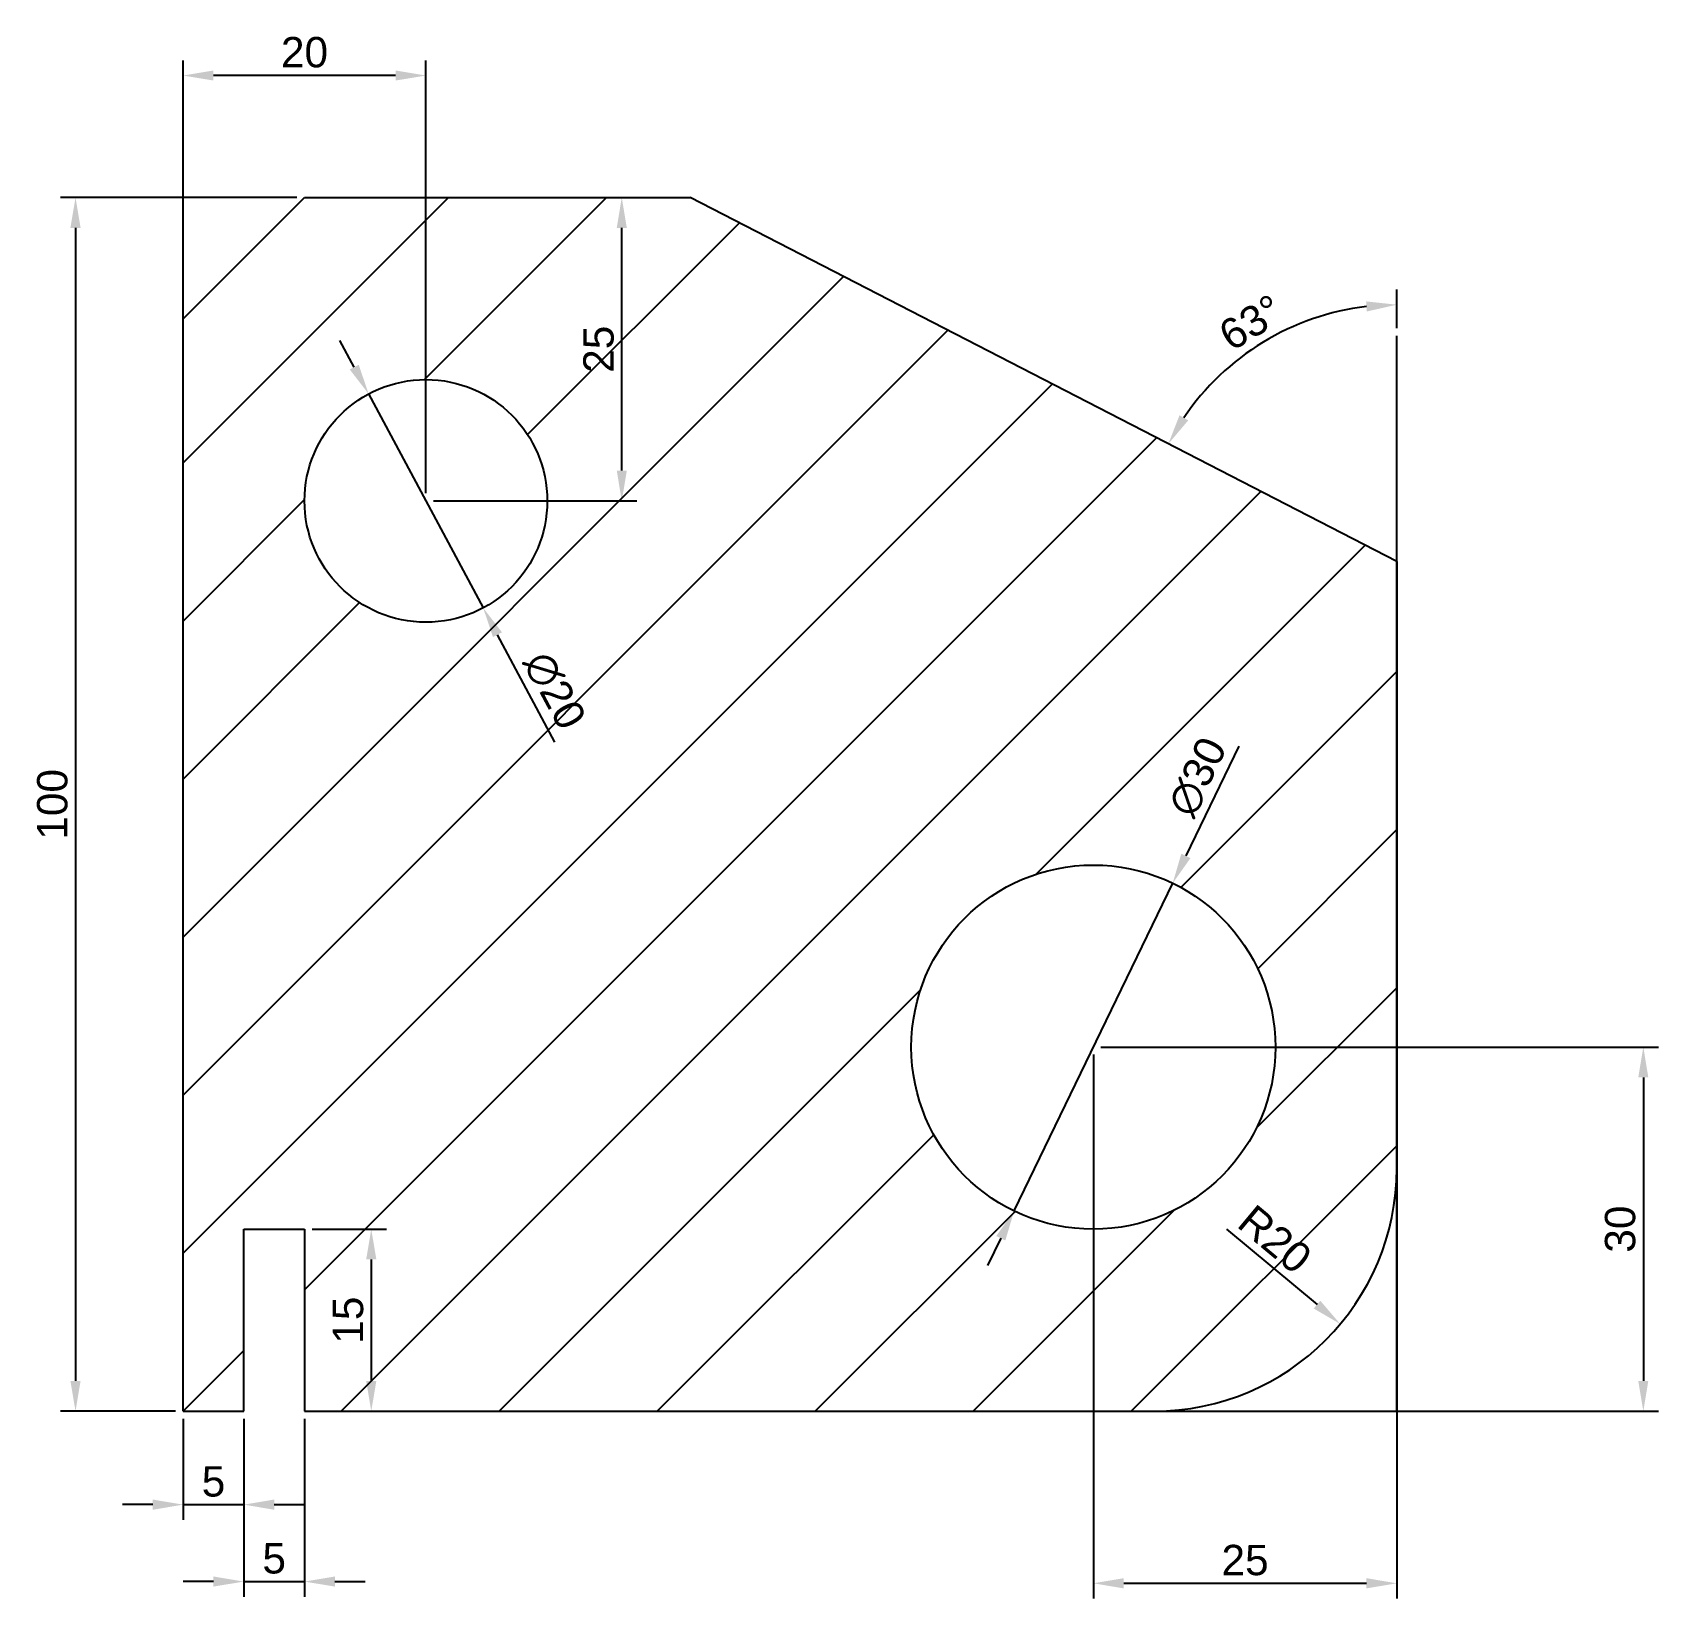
# Model space of a CAD drawing. Header units: millimetres. Extents: x 38 to 172, y 35 to 164.
import ezdxf

# ---------------------------------------------------------------- set-up
doc = ezdxf.new("R2010")
doc.units = ezdxf.units.MM
for name, color, linetype in [('grube', 7, 'Continuous'), ('kreskowanie', 3, 'Continuous'), ('wymiary', 1, 'Continuous')]:
    doc.layers.add(name, color=color, linetype=linetype)
doc.styles.get("Standard").update_dxf_attribs({"font": 'arial.ttf'})
doc.dimstyles.new('ISO-25', dxfattribs={"dimtxt": 2.5, "dimasz": 2.5, "dimexe": 1.25, "dimexo": 0.625, "dimtad": 1, "dimtxsty": 'Standard', "dimcen": 2.5, "dimadec": 0, "dimazin": 0, "dimtfac": 1, "dimtmove": 0, "dimatfit": 3, "dimfxl": 1, "dimarcsym": 0})

# ---------------------------------------------------------------- blocks, each defined once
blk = doc.blocks.new('*D2')
at = {"layer": 'Defpoints', "color": 0, "transparency": 16777216}
for p in [(60, 150), (41.13, 50), (50, 50)]:
    blk.add_point(p, dxfattribs=at)
at = {"layer": 'wymiary', "color": 0, "lineweight": -2, "transparency": 16777216}
for p, q in [((59.38, 150), (39.88, 150)), ((41.13, 147.5), (41.13, 52.5)), ((49.38, 50), (39.88, 50))]:
    blk.add_line(p, q, dxfattribs=at)
at = {"layer": 'wymiary', "color": 0, "transparency": 16777216}
for points in [[(40.71, 147.5), (41.55, 147.5), (41.13, 150)], [(40.71, 52.5), (41.55, 52.5), (41.13, 50)]]:
    blk.add_solid(points, dxfattribs=at)
at = {"layer": 'wymiary', "color": 0, "transparency": 16777216, "insert": (39.23, 100), "char_height": 2.5, "attachment_point": 5, "rotation": 90}
blk.add_mtext('100', dxfattribs=at)
blk = doc.blocks.new('*D3')
at = {"layer": 'Defpoints', "color": 0, "transparency": 16777216}
for p in [(50, 50), (55, 50), (55, 42.3)]:
    blk.add_point(p, dxfattribs=at)
at = {"layer": 'wymiary', "color": 0, "lineweight": -2, "transparency": 16777216}
for p, q in [((50, 49.38), (50, 41.05)), ((55, 49.38), (55, 41.05)), ((47.5, 42.3), (45, 42.3)), ((50, 42.3), (55, 42.3)), ((57.5, 42.3), (60, 42.3))]:
    blk.add_line(p, q, dxfattribs=at)
at = {"layer": 'wymiary', "color": 0, "transparency": 16777216}
for points in [[(47.5, 42.72), (47.5, 41.88), (50, 42.3)], [(57.5, 42.72), (57.5, 41.88), (55, 42.3)]]:
    blk.add_solid(points, dxfattribs=at)
at = {"layer": 'wymiary', "color": 0, "transparency": 16777216, "insert": (52.5, 44.2), "char_height": 2.5, "attachment_point": 5}
blk.add_mtext('5', dxfattribs=at)
blk = doc.blocks.new('*D4')
at = {"layer": 'Defpoints', "color": 0, "transparency": 16777216}
for p in [(55, 50), (60, 50), (60, 35.96)]:
    blk.add_point(p, dxfattribs=at)
at = {"layer": 'wymiary', "color": 0, "lineweight": -2, "transparency": 16777216}
for p, q in [((55, 49.38), (55, 34.71)), ((60, 49.38), (60, 34.71)), ((52.5, 35.96), (50, 35.96)), ((55, 35.96), (60, 35.96)), ((62.5, 35.96), (65, 35.96))]:
    blk.add_line(p, q, dxfattribs=at)
at = {"layer": 'wymiary', "color": 0, "transparency": 16777216}
for points in [[(52.5, 36.38), (52.5, 35.55), (55, 35.96)], [(62.5, 36.38), (62.5, 35.55), (60, 35.96)]]:
    blk.add_solid(points, dxfattribs=at)
at = {"layer": 'wymiary', "color": 0, "transparency": 16777216, "insert": (57.5, 37.86), "char_height": 2.5, "attachment_point": 5}
blk.add_mtext('5', dxfattribs=at)
blk = doc.blocks.new('*D5')
at = {"layer": 'Defpoints', "color": 0, "transparency": 16777216}
for p in [(60, 65), (60, 50), (65.5, 50)]:
    blk.add_point(p, dxfattribs=at)
at = {"layer": 'wymiary', "color": 0, "lineweight": -2, "transparency": 16777216}
for p, q in [((60.63, 65), (66.75, 65)), ((65.5, 62.5), (65.5, 52.5)), ((60.63, 50), (66.75, 50))]:
    blk.add_line(p, q, dxfattribs=at)
at = {"layer": 'wymiary', "color": 0, "transparency": 16777216}
for points in [[(65.08, 62.5), (65.92, 62.5), (65.5, 65)], [(65.08, 52.5), (65.92, 52.5), (65.5, 50)]]:
    blk.add_solid(points, dxfattribs=at)
at = {"layer": 'wymiary', "color": 0, "transparency": 16777216, "insert": (63.6, 57.5), "char_height": 2.5, "attachment_point": 5, "rotation": 90}
blk.add_mtext('15', dxfattribs=at)
blk = doc.blocks.new('*D6')
at = {"layer": 'Defpoints', "color": 0, "transparency": 16777216}
for p in [(65.28, 133.82), (74.72, 116.19)]:
    blk.add_point(p, dxfattribs=at)
at = {"layer": 'wymiary', "color": 0, "lineweight": -2, "transparency": 16777216}
for p, q in [((64.1, 136.02), (62.92, 138.23)), ((65.28, 133.82), (74.72, 116.19)), ((80.64, 105.13), (75.9, 113.98))]:
    blk.add_line(p, q, dxfattribs=at)
at = {"layer": 'wymiary', "color": 0, "transparency": 16777216}
for points in [[(64.47, 136.22), (63.73, 135.83), (65.28, 133.82)], [(76.27, 114.18), (75.53, 113.79), (74.72, 116.19)]]:
    blk.add_solid(points, dxfattribs=at)
at = {"layer": 'wymiary', "color": 0, "transparency": 16777216, "insert": (80.6, 109.38), "char_height": 2.5, "attachment_point": 5, "rotation": 298.1662}
blk.add_mtext('∅20', dxfattribs=at)
blk = doc.blocks.new('*D7')
at = {"layer": 'Defpoints', "color": 0, "transparency": 16777216}
for p in [(70, 150), (86.14, 150), (70, 125)]:
    blk.add_point(p, dxfattribs=at)
at = {"layer": 'wymiary', "color": 0, "lineweight": -2, "transparency": 16777216}
for p, q in [((70.63, 150), (87.39, 150)), ((86.14, 127.5), (86.14, 147.5)), ((70.63, 125), (87.39, 125))]:
    blk.add_line(p, q, dxfattribs=at)
at = {"layer": 'wymiary', "color": 0, "transparency": 16777216}
for points in [[(85.73, 147.5), (86.56, 147.5), (86.14, 150)], [(85.73, 127.5), (86.56, 127.5), (86.14, 125)]]:
    blk.add_solid(points, dxfattribs=at)
at = {"layer": 'wymiary', "color": 0, "transparency": 16777216, "insert": (84.24, 137.5), "char_height": 2.5, "attachment_point": 5, "rotation": 90}
blk.add_mtext('25', dxfattribs=at)
blk = doc.blocks.new('*D8')
at = {"layer": 'Defpoints', "color": 0, "transparency": 16777216}
for p in [(50, 160.05), (50, 125), (70, 125)]:
    blk.add_point(p, dxfattribs=at)
at = {"layer": 'wymiary', "color": 0, "lineweight": -2, "transparency": 16777216}
for p, q in [((50, 125.63), (50, 161.3)), ((70, 125.63), (70, 161.3)), ((67.5, 160.05), (52.5, 160.05))]:
    blk.add_line(p, q, dxfattribs=at)
at = {"layer": 'wymiary', "color": 0, "transparency": 16777216}
for points in [[(52.5, 160.47), (52.5, 159.64), (50, 160.05)], [(67.5, 160.47), (67.5, 159.64), (70, 160.05)]]:
    blk.add_solid(points, dxfattribs=at)
at = {"layer": 'wymiary', "color": 0, "transparency": 16777216, "insert": (60, 161.96), "char_height": 2.5, "attachment_point": 5}
blk.add_mtext('20', dxfattribs=at)
blk = doc.blocks.new('*D9')
at = {"layer": 'Defpoints', "color": 0, "transparency": 16777216}
for p in [(131.54, 93.5), (118.47, 66.5)]:
    blk.add_point(p, dxfattribs=at)
at = {"layer": 'wymiary', "color": 0, "lineweight": -2, "transparency": 16777216}
for p, q in [((137, 104.79), (132.63, 95.75)), ((118.47, 66.5), (131.54, 93.5)), ((117.38, 64.25), (116.29, 62))]:
    blk.add_line(p, q, dxfattribs=at)
at = {"layer": 'wymiary', "color": 0, "transparency": 16777216}
for points in [[(132.25, 95.94), (133, 95.57), (131.54, 93.5)], [(117, 64.43), (117.75, 64.07), (118.47, 66.5)]]:
    blk.add_solid(points, dxfattribs=at)
at = {"layer": 'wymiary', "color": 0, "transparency": 16777216, "insert": (133.58, 102.26), "char_height": 2.5, "attachment_point": 5, "rotation": 64.1736}
blk.add_mtext('∅30', dxfattribs=at)
blk = doc.blocks.new('*D10')
at = {"layer": 'Defpoints', "color": 0, "transparency": 16777216}
for p in [(130, 70), (145.35, 57.18)]:
    blk.add_point(p, dxfattribs=at)
at = {"layer": 'wymiary', "color": 0, "lineweight": -2, "transparency": 16777216}
blk.add_line((135.98, 65.01), (143.43, 58.78), dxfattribs=at)
at = {"layer": 'wymiary', "color": 0, "transparency": 16777216}
blk.add_solid([(143.7, 59.1), (143.16, 58.46), (145.35, 57.18)], dxfattribs=at)
at = {"layer": 'wymiary', "color": 0, "transparency": 16777216, "insert": (139.96, 64.16), "char_height": 2.5, "attachment_point": 5, "rotation": 320.1197}
blk.add_mtext('R20', dxfattribs=at)
blk = doc.blocks.new('*D11')
at = {"layer": 'Defpoints', "color": 0, "transparency": 16777216}
for p in [(125, 80), (150, 80), (150, 35.82)]:
    blk.add_point(p, dxfattribs=at)
at = {"layer": 'wymiary', "color": 0, "lineweight": -2, "transparency": 16777216}
for p, q in [((125, 79.38), (125, 34.57)), ((150, 79.38), (150, 34.57)), ((127.5, 35.82), (147.5, 35.82))]:
    blk.add_line(p, q, dxfattribs=at)
at = {"layer": 'wymiary', "color": 0, "transparency": 16777216}
for points in [[(127.5, 36.24), (127.5, 35.4), (125, 35.82)], [(147.5, 36.24), (147.5, 35.4), (150, 35.82)]]:
    blk.add_solid(points, dxfattribs=at)
at = {"layer": 'wymiary', "color": 0, "transparency": 16777216, "insert": (137.5, 37.72), "char_height": 2.5, "attachment_point": 5}
blk.add_mtext('25', dxfattribs=at)
blk = doc.blocks.new('*D12')
at = {"layer": 'Defpoints', "color": 0, "transparency": 16777216}
for p in [(125, 80), (125, 50), (170.32, 50)]:
    blk.add_point(p, dxfattribs=at)
at = {"layer": 'wymiary', "color": 0, "lineweight": -2, "transparency": 16777216}
for p, q in [((125.63, 80), (171.57, 80)), ((170.32, 77.5), (170.32, 52.5)), ((125.63, 50), (171.57, 50))]:
    blk.add_line(p, q, dxfattribs=at)
at = {"layer": 'wymiary', "color": 0, "transparency": 16777216}
for points in [[(169.9, 77.5), (170.73, 77.5), (170.32, 80)], [(169.9, 52.5), (170.73, 52.5), (170.32, 50)]]:
    blk.add_solid(points, dxfattribs=at)
at = {"layer": 'wymiary', "color": 0, "transparency": 16777216, "insert": (168.42, 65), "char_height": 2.5, "attachment_point": 5, "rotation": 90}
blk.add_mtext('30', dxfattribs=at)
blk = doc.blocks.new('*D14')
at = {"layer": 'Defpoints', "color": 0, "transparency": 16777216}
for p in [(91.79, 150), (142.45, 139.78), (150, 138.6), (150, 120), (150, 50)]:
    blk.add_point(p, dxfattribs=at)
at = {"layer": 'wymiary', "color": 0, "lineweight": -2, "transparency": 16777216}
blk.add_line((150, 139.23), (150, 142.42), dxfattribs=at)
blk.add_arc((150, 120), 21.17, 96.7703, 145.9648, dxfattribs=at)
at = {"layer": 'wymiary', "color": 0, "transparency": 16777216}
for points in [[(147.48, 141.44), (147.53, 140.61), (150, 141.17)], [(132.82, 131.64), (132.1, 132.06), (131.18, 129.7)]]:
    blk.add_solid(points, dxfattribs=at)
at = {"layer": 'wymiary', "color": 0, "transparency": 16777216, "insert": (137.99, 139.7), "char_height": 2.5, "attachment_point": 5, "rotation": 31.3675}
blk.add_mtext('63°', dxfattribs=at)

msp = doc.modelspace()

# ---------------------------------------------------------------- hatches: boundary and pattern name
at = {"layer": 'kreskowanie'}
h = msp.add_hatch(dxfattribs=at)
h.set_pattern_fill('ANSI31', color=256, scale=2.9)
h.paths.add_polyline_path([(50.001, 50.002), (55.001, 50.002), (55.001, 65.002), (60.001, 65.002), (60.001, 50.002), (130.001, 50.002, 0.4142136), (150.001, 70.002), (150.001, 120.002), (91.79, 150.002), (60.001, 150.002), (50.001, 140.002)])
h.paths.add_polyline_path([(60.001, 125.002, -1), (80.001, 125.002, -1)], flags=16)
h.paths.add_polyline_path([(140.001, 80.002, -1), (110.001, 80.002, -1)], flags=16)

# ---------------------------------------------------------------- linework, layer by layer
at = {"layer": 'grube'}
for p, q in [((50.001, 140.002), (60.001, 150.002)), ((60.001, 150.002), (91.79, 150.002)), ((150.001, 120.002), (91.79, 150.002)), ((50.001, 50.002), (50.001, 140.002)), ((150.001, 120.002), (150.001, 70.002)), ((55.001, 50.002), (55.001, 65.002)), ((55.001, 65.002), (60.001, 65.002)), ((60.001, 65.002), (60.001, 50.002)), ((50.001, 50.002), (55.001, 50.002)), ((60.001, 50.002), (130.001, 50.002))]:
    msp.add_line(p, q, dxfattribs=at)
for centre, radius in [((70.001, 125.002), 10), ((125.001, 80.002), 15)]:
    msp.add_circle(centre, radius, dxfattribs=at)
msp.add_arc((130.001, 70.002), 20, 270, 0, dxfattribs=at)
at = {"layer": 'wymiary'}
msp.add_line((150.001, 50.002), (150.001, 138.603), dxfattribs=at)

# ---------------------------------------------------------------- dimensions: what is measured, and where the dimension line sits
for base, p1, p2, picture, middle in [((50.001, 160.054), (70.001, 125.002), (50.001, 125.002), '*D8', (60.001, 161.956)), ((150.001, 35.819), (125.001, 80.002), (150.001, 80.002), '*D11', (137.501, 37.72)), ((55.001, 42.301), (50.001, 50.002), (55.001, 50.002), '*D3', (52.501, 44.198)), ((60.001, 35.963), (55.001, 50.002), (60.001, 50.002), '*D4', (57.501, 37.86))]:
    dim = msp.add_linear_dim(base=base, p1=p1, p2=p2, dimstyle='ISO-25', dxfattribs=at)
    dim.commit()
    dim.dimension.update_dxf_attribs({"geometry": picture, "text_midpoint": middle})
for base, p1, p2, picture, middle in [((41.129, 50.002), (60.001, 150.002), (50.001, 50.002), '*D2', (39.228, 100.002)), ((86.144, 150.002), (70.001, 125.002), (70.001, 150.002), '*D7', (84.242, 137.502)), ((170.317, 50.002), (125.001, 80.002), (125.001, 50.002), '*D12', (168.415, 65.002)), ((65.501, 50.002), (60.001, 65.002), (60.001, 50.002), '*D5', (63.599, 57.502))]:
    dim = msp.add_linear_dim(base=base, p1=p1, p2=p2, angle=90, dimstyle='ISO-25', dxfattribs=at)
    dim.commit()
    dim.dimension.update_dxf_attribs({"geometry": picture, "text_midpoint": middle})
dim = msp.add_angular_dim_2l(base=(142.445, 139.777), line1=((150.001, 50.002), (150.001, 138.603)), line2=((150.001, 120.002), (91.79, 150.002)), dimstyle='ISO-25', dxfattribs=at)
dim.commit()
dim.dimension.update_dxf_attribs({"geometry": '*D14', "text_midpoint": (137.992, 139.702)})
for p1, p2, picture, middle in [((65.281, 133.818), (74.722, 116.186), '*D6', (78.862, 108.454)), ((118.467, 66.5), (131.536, 93.504), '*D9', (135.357, 101.399))]:
    dim = msp.add_diameter_dim_2p(p1=p1, p2=p2, dimstyle='ISO-25', dxfattribs=at)
    dim.commit()
    dim.dimension.update_dxf_attribs({"geometry": picture, "text_midpoint": middle})
dim = msp.add_radius_dim(center=(130.001, 70.002), mpoint=(145.349, 57.178), dimstyle='ISO-25', dxfattribs=at)
dim.commit()
dim.dimension.update_dxf_attribs({"geometry": '*D10', "text_midpoint": (138.744, 62.697), "dimtype": 164})

doc.saveas('drawing.dxf')
